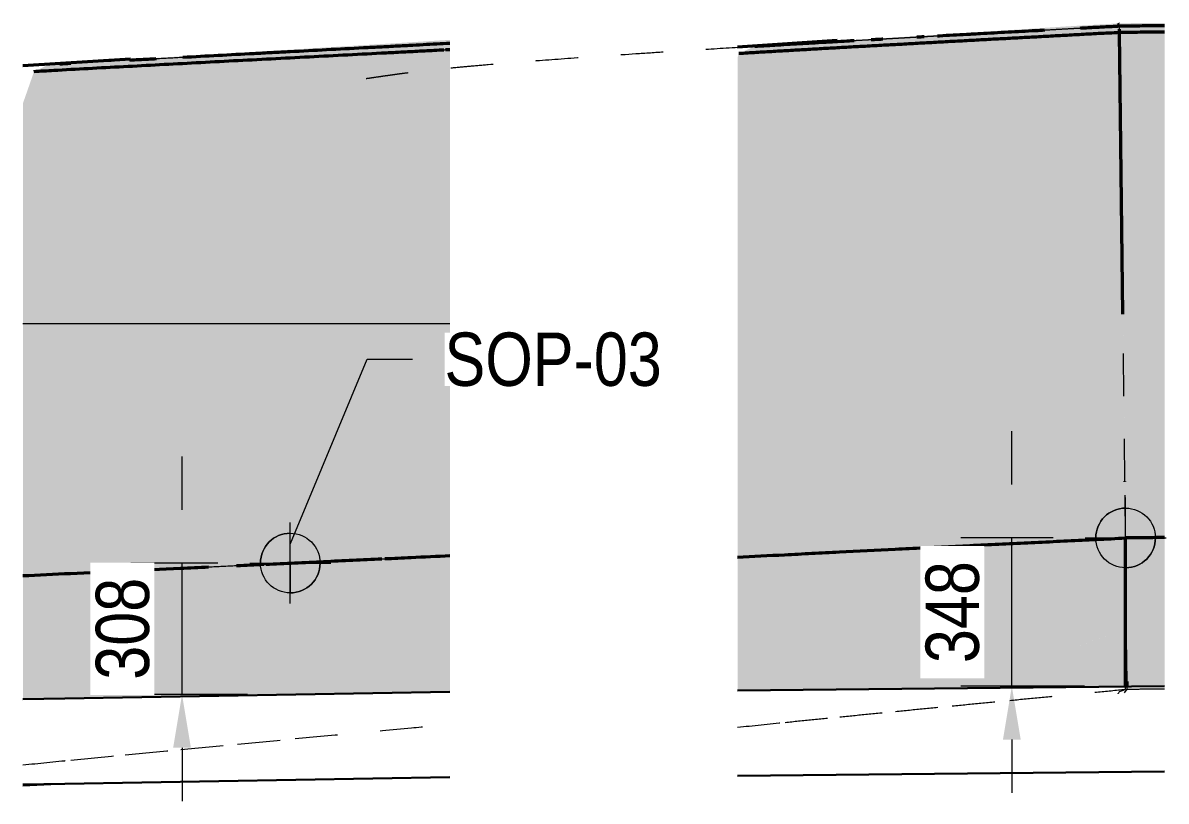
# Model space of a CAD drawing. Header units: metres. Extents: x 0 to 258, y 3 to 25.
# Drawn here: x 6.182 to 8.863, y 21.282 to 23.107 of the extents above; entities that cross this region are included whole.
import ezdxf

# ---------------------------------------------------------------- set-up
doc = ezdxf.new("R2010")
doc.units = ezdxf.units.M
doc.linetypes.add('JacobsDash', pattern=[0.0045, 0.003, -0.0015])
doc.layers.get('Defpoints').update_dxf_attribs({"color": 41})
for name, color, linetype, lineweight in [('A-ANNO-DIMS', 7, 'Continuous', 9), ('A-ANNO-NOTE', 7, 'Continuous', 9), ('A-DETL', 7, 'Continuous', 13), ('A-FLOR', 7, 'Continuous', 50), ('A-FLOR-HDLN', 7, 'JacobsDash', 18), ('G-ANNO-TEXT', 7, 'Continuous', 9)]:
    doc.layers.add(name, color=color, linetype=linetype, lineweight=lineweight)
doc.styles.add('Arial Narrow_2', font='ARIALN.TTF', dxfattribs={"height": 0.125})
doc.dimstyles.new('Dimension_Standard_O__mm_', dxfattribs={"dimscale": 0.3048, "dimtxt": 0.127929, "dimasz": 0.410105, "dimexe": 0.393701, "dimexo": 0.246063, "dimgap": 0.246063, "dimtad": 1, "dimdec": 0, "dimlfac": 1000, "dimzin": 0, "dimdsep": 46, "dimtxsty": 'Arial Narrow_2', "dimsah": 1, "dimcen": 0.09, "dimaunit": 1, "dimadec": 4, "dimazin": 0, "dimtfac": 1, "dimtdec": 4, "dimtix": 1, "dimtmove": 0, "dimatfit": 3, "dimfxl": 1, "dimtvp": 1, "dimtfill": 1, "dimtolj": 1, "dimtzin": 0, "dimlwd": 18, "dimlwe": 18, "dimarcsym": 2})

# ---------------------------------------------------------------- blocks, each defined once
blk = doc.blocks.new('CS_SYMB_SETOUT POINT - 5mm-2022283-Section 146')
at = {"layer": 'A-ANNO-NOTE'}
h = blk.add_hatch(color=256, dxfattribs=at)
edge = h.paths.add_edge_path()
edge.add_line((-389.2537, 21.9104), (-389.2537, 21.8404))
edge.add_line((-389.2537, 21.8404), (-389.3237, 21.8404))
edge.add_arc((-389.2537, 21.8404), 0.07, 90, 180, ccw=False)
h = blk.add_hatch(color=256, dxfattribs=at)
edge = h.paths.add_edge_path()
edge.add_line((-389.2537, 21.7704), (-389.2537, 21.8404))
edge.add_line((-389.2537, 21.8404), (-389.1837, 21.8404))
edge.add_arc((-389.2537, 21.8404), 0.07, 270, 360, ccw=False)
for p, q in [((-389.2537, 21.7454), (-389.2537, 21.9354)), ((-389.2537, 21.8404), (-389.2537, 21.9104)), ((-389.3487, 21.8404), (-389.1587, 21.8404)), ((-389.3237, 21.8404), (-389.2537, 21.8404)), ((-389.1837, 21.8404), (-389.2537, 21.8404)), ((-389.2537, 21.8404), (-389.2537, 21.7704))]:
    blk.add_line(p, q, dxfattribs=at)
blk.add_circle((-389.2537, 21.8404), 0.07, dxfattribs=at)
for start, end in [(90, 180), (270, 360)]:
    blk.add_arc((-389.2537, 21.8404), 0.07, start, end, dxfattribs=at)
blk = doc.blocks.new('DIMBLOCK4-Section 146')
at = {"layer": 'A-ANNO-DIMS', "color": 0, "lineweight": 18, "transparency": 16777216}
for p, q in [((6.5552, 21.9654), (6.5552, 22.0904)), ((6.639, 21.8404), (6.4352, 21.8404)), ((6.5552, 21.5324), (6.5552, 21.8404)), ((6.709, 21.5324), (6.4352, 21.5324)), ((6.5552, 21.4074), (6.5552, 21.2824))]:
    blk.add_line(p, q, dxfattribs=at)
at = {"layer": 'A-ANNO-DIMS', "color": 0, "transparency": 16777216}
for points in [[(6.5343, 21.9654), (6.576, 21.9654), (6.5552, 21.8404)], [(6.5343, 21.4074), (6.576, 21.4074), (6.5552, 21.5324)]]:
    blk.add_solid(points, dxfattribs=at)
at = {"layer": 'Defpoints', "color": 0, "transparency": 16777216}
for p in [(6.5552, 21.8404), (6.714, 21.8404), (6.784, 21.5324)]:
    blk.add_point(p, dxfattribs=at)
at = {"layer": 'A-ANNO-DIMS', "color": 0, "lineweight": 18, "transparency": 16777216, "insert": (6.4163, 21.6864), "char_height": 0.125, "width": 0.285099, "attachment_point": 5, "rotation": 90, "style": 'Arial Narrow_2', "bg_fill": 3, "box_fill_scale": 1.1, "bg_fill_color": 256, "bg_fill_true_color": 13158600, "bg_fill_transparency": 0}
blk.add_mtext('\\A1;308', dxfattribs=at)
blk = doc.blocks.new('CS_SYMB_SETOUT POINT - 5mm-2022283-Section 147')
at = {"layer": 'A-ANNO-NOTE'}
h = blk.add_hatch(color=256, dxfattribs=at)
edge = h.paths.add_edge_path()
edge.add_line((168.7697, 21.9693), (168.7697, 21.8993))
edge.add_line((168.7697, 21.8993), (168.6997, 21.8993))
edge.add_arc((168.7697, 21.8993), 0.07, 90, 180, ccw=False)
h = blk.add_hatch(color=256, dxfattribs=at)
edge = h.paths.add_edge_path()
edge.add_line((168.7697, 21.8293), (168.7697, 21.8993))
edge.add_line((168.7697, 21.8993), (168.8397, 21.8993))
edge.add_arc((168.7697, 21.8993), 0.07, 270, 360, ccw=False)
for p, q in [((168.7697, 21.8043), (168.7697, 21.9943)), ((168.7697, 21.8993), (168.7697, 21.9693)), ((168.6747, 21.8993), (168.8647, 21.8993)), ((168.6997, 21.8993), (168.7697, 21.8993)), ((168.8397, 21.8993), (168.7697, 21.8993)), ((168.7697, 21.8993), (168.7697, 21.8293))]:
    blk.add_line(p, q, dxfattribs=at)
blk.add_circle((168.7697, 21.8993), 0.07, dxfattribs=at)
for start, end in [(90, 180), (270, 360)]:
    blk.add_arc((168.7697, 21.8993), 0.07, start, end, dxfattribs=at)
blk = doc.blocks.new('DIMBLOCK5-Section 147')
at = {"layer": 'A-ANNO-DIMS', "color": 0, "lineweight": 18, "transparency": 16777216}
for p, q in [((8.5011, 22.0243), (8.5011, 22.1493)), ((8.5979, 21.8993), (8.3811, 21.8993)), ((8.5011, 21.5516), (8.5011, 21.8993)), ((8.6713, 21.5516), (8.3811, 21.5516)), ((8.5011, 21.4266), (8.5011, 21.3016))]:
    blk.add_line(p, q, dxfattribs=at)
at = {"layer": 'A-ANNO-DIMS', "color": 0, "transparency": 16777216}
for points in [[(8.4802, 22.0243), (8.5219, 22.0243), (8.5011, 21.8993)], [(8.4802, 21.4266), (8.5219, 21.4266), (8.5011, 21.5516)]]:
    blk.add_solid(points, dxfattribs=at)
at = {"layer": 'Defpoints', "color": 0, "transparency": 16777216}
for p in [(8.5011, 21.8993), (8.6729, 21.8993), (8.7463, 21.5516)]:
    blk.add_point(p, dxfattribs=at)
at = {"layer": 'A-ANNO-DIMS', "color": 0, "lineweight": 18, "transparency": 16777216, "insert": (8.3622, 21.7254), "char_height": 0.125, "width": 0.285099, "attachment_point": 5, "rotation": 90, "style": 'Arial Narrow_2', "bg_fill": 3, "box_fill_scale": 1.1, "bg_fill_color": 256, "bg_fill_true_color": 13158600, "bg_fill_transparency": 0}
blk.add_mtext('\\A1;348', dxfattribs=at)

msp = doc.modelspace()

# ---------------------------------------------------------------- hatches: boundary and pattern name
at = {"layer": 'A-FLOR', "lineweight": 5, "true_color": 0xc0c0c0}
h = msp.add_hatch(color=9, dxfattribs=at)
h.paths.add_polyline_path([(8.162, 21.8697), (8.162, 21.8697), (8.1624, 21.873)])
h.paths.add_polyline_path([(7.8579, 21.8543), (8.2942, 21.8762), (8.7679, 21.8992), (8.7535, 23.0837), (8.4211, 23.066), (8.077, 23.047), (7.861, 23.0345), (7.8579, 23.0256), (7.8579, 21.875)])
for points in [[(7.861, 23.0345), (8.1294, 23.05), (8.7535, 23.0841), (8.7531, 23.0993), (8.4837, 23.0848), (8.0746, 23.0621), (7.8987, 23.0518), (7.866, 23.037)], [(8.7531, 23.0995), (8.8592, 23.1005), (8.8592, 23.1065), (8.7503, 23.1056), (8.7512, 23.1035)], [(8.7535, 23.0839), (8.8592, 23.085), (8.8592, 23.1005), (8.7531, 23.0995), (8.7535, 23.0861)], [(8.7679, 21.8993), (8.8592, 21.9001), (8.8592, 23.0849), (8.7535, 23.0839), (8.7663, 22.0312)], [(8.7713, 21.5512), (8.8592, 21.5522), (8.8592, 21.9001), (8.7679, 21.8993), (8.7712, 21.5624)]]:
    msp.add_hatch(color=9, dxfattribs=at).paths.add_polyline_path(points)
h = msp.add_hatch(color=9, dxfattribs=at)
h.paths.add_polyline_path([(8.676, 23.101), (8.6724, 23.1009), (8.6715, 23.1008)])
h.paths.add_polyline_path([(7.9155, 23.0528), (7.9572, 23.0553), (8.24, 23.0713), (8.5777, 23.0899), (8.7529, 23.0997), (8.7503, 23.1052), (8.6391, 23.0988), (8.2297, 23.0724), (8.2287, 23.0725), (7.918, 23.053)])
h = msp.add_hatch(color=9, dxfattribs=at)
h.paths.add_polyline_path([(8.7679, 21.5512), (8.7713, 21.5512), (8.7679, 21.875), (8.7679, 21.5624)])
h.paths.add_polyline_path([(8.7583, 22.6889), (8.7583, 22.689), (8.7575, 22.7571)])
h.paths.add_polyline_path([(8.7535, 23.0837), (8.753, 23.0996), (8.7531, 23.0993), (8.7535, 23.0838)])
at = {"layer": 'A-FLOR', "true_color": 0xc0c0c0}
h = msp.add_hatch(color=9, dxfattribs=at)
edge = h.paths.add_edge_path()
edge.add_line((6.2082, 22.9921), (6.5576, 23.011))
edge.add_line((6.5576, 23.011), (7.1835, 23.0436))
edge.add_line((7.1835, 23.0436), (7.1835, 23.0592))
edge.add_line((7.1835, 23.0592), (6.2419, 23.0084))
edge.add_line((6.2419, 23.0084), (6.221, 22.9984))
edge.add_line((6.221, 22.9984), (6.2107, 22.9935))
edge.add_line((6.2107, 22.9935), (6.2097, 22.9929))
for points in [[(6.2435, 23.0091), (6.6515, 23.0312), (7.1835, 23.0598), (7.1835, 23.0667), (6.8978, 23.0492), (6.8329, 23.0452), (6.7201, 23.0383), (6.2745, 23.0109), (6.2436, 23.0091)], [(6.1821, 21.5213), (7.1835, 21.5387), (7.1835, 21.8579), (6.1821, 21.8109), (6.1821, 21.5231)]]:
    msp.add_hatch(color=9, dxfattribs=at).paths.add_polyline_path(points)
h = msp.add_hatch(color=9, dxfattribs=at)
h.paths.add_polyline_path([(6.1821, 21.8109), (6.7057, 21.8356), (7.1835, 21.8579), (7.1835, 23.0436), (6.2081, 22.9921), (6.1928, 22.9483), (6.1821, 22.9179), (6.1821, 21.8133)])
h.paths.add_polyline_path([(6.7519, 21.8378), (6.7519, 21.8378), (6.7523, 21.8395)])
at = {"layer": 'A-FLOR', "lineweight": 5, "true_color": 0xc0c0c0}
h = msp.add_hatch(color=9, dxfattribs=at)
h.paths.add_polyline_path([(7.8579, 21.5416), (8.7679, 21.5512), (8.7679, 21.8992), (7.9683, 21.86), (7.8579, 21.8543), (7.8579, 21.5583)])
h.paths.add_polyline_path([(8.647, 21.6419), (8.7679, 21.6864), (8.7679, 21.6864), (8.6844, 21.6557)])

# ---------------------------------------------------------------- linework, layer by layer
at = {"layer": 'A-DETL', "lineweight": 18}
msp.add_line((6.1821, 22.4017), (7.1835, 22.4017), dxfattribs=at)
at = {"layer": 'A-FLOR'}
for p, q in [((8.751, 23.1042), (8.7503, 23.1056)), ((8.7535, 23.0839), (8.7533, 23.0919)), ((8.7615, 22.4238), (8.7535, 23.0837)), ((8.0912, 23.0649), (7.8579, 23.0496)), ((6.4343, 23.0214), (6.1821, 23.0058)), ((8.7663, 22.0308), (8.7663, 22.0312)), ((8.7713, 21.5512), (8.7712, 21.5624))]:
    msp.add_line(p, q, dxfattribs=at)
at = {"layer": 'A-FLOR', "lineweight": 35}
for p, q in [((7.1835, 21.5387), (6.2801, 21.5231)), ((8.8592, 21.5522), (7.8579, 21.5416)), ((6.2801, 21.5231), (6.1821, 21.5213)), ((7.8579, 21.3416), (8.8592, 21.3522)), ((6.1821, 21.3213), (6.2801, 21.3231)), ((6.2801, 21.3231), (7.1835, 21.3387))]:
    msp.add_line(p, q, dxfattribs=at)
at = {"layer": 'A-FLOR', "lineweight": 18}
msp.add_line((6.1821, 21.3185), (6.2801, 21.3231), dxfattribs=at)
at = {"layer": 'A-FLOR', "flags": 128}
msp.add_lwpolyline([(8.7679, 21.5512), (8.7679, 21.6155), (8.7679, 21.6864), (8.7679, 21.7573), (8.7679, 21.8283), (8.7679, 21.8992)], dxfattribs=at)
at = {"layer": 'A-FLOR'}
for points, knots in [([(8.4058, 23.0806), (8.413, 23.081), (8.4309, 23.0819), (8.4597, 23.0835), (8.4813, 23.0847), (8.4921, 23.0852)], [0.85714286, 0.85714286, 0.85714286, 0.85714286, 0.86607143, 0.87946429, 0.89285714, 0.89285714, 0.89285714, 0.89285714]), ([(8.4921, 23.0852), (8.5029, 23.0858), (8.5244, 23.087), (8.5529, 23.0885), (8.5707, 23.0895), (8.5777, 23.0899)], [0.89285714, 0.89285714, 0.89285714, 0.89285714, 0.90625, 0.91964286, 0.92856892, 0.92856892, 0.92856892, 0.92856892]), ([(8.7535, 23.0837), (8.7368, 23.0829), (8.7123, 23.0817), (8.6812, 23.08), (8.6662, 23.0792), (8.6587, 23.0788)], [0, 0, 0, 0, 0.01851852, 0.02777778, 0.03703704, 0.03703704, 0.03703704, 0.03703704]), ([(8.6622, 23.0945), (8.6639, 23.0946), (8.6711, 23.095), (8.6892, 23.096), (8.7175, 23.0975), (8.7412, 23.0987), (8.7533, 23.0993)], [0.96428875, 0.96428875, 0.96428875, 0.96428875, 0.96651786, 0.97321429, 0.98660714, 1, 1, 1, 1]), ([(8.7753, 23.0997), (8.777, 23.0997), (8.7879, 23.0998), (8.8028, 23.1), (8.8157, 23.1001), (8.8196, 23.1001)], [-0.999206979, -0.999206979, -0.999206979, -0.999206979, -0.999023438, -0.998046875, -0.997621219, -0.997621219, -0.997621219, -0.997621219]), ([(8.8207, 23.0846), (8.8167, 23.0845), (8.8037, 23.0844), (8.7887, 23.0843), (8.7777, 23.0841), (8.776, 23.0841)], [0.997620936, 0.997620936, 0.997620936, 0.997620936, 0.998046875, 0.999023438, 0.999206824, 0.999206824, 0.999206824, 0.999206824]), ([(8.8196, 23.1001), (8.8201, 23.1001), (8.8229, 23.1001), (8.8279, 23.1002), (8.8345, 23.1003), (8.839, 23.1003), (8.8412, 23.1003)], [-0.9976209358, -0.9976209358, -0.9976209358, -0.9976209358, -0.9975585938, -0.9973144531, -0.9970703125, -0.9968280828, -0.9968280828, -0.9968280828, -0.9968280828]), ([(8.8426, 23.0848), (8.8403, 23.0848), (8.8358, 23.0847), (8.8291, 23.0847), (8.8241, 23.0846), (8.8212, 23.0846), (8.8207, 23.0846)], [0.9968279144, 0.9968279144, 0.9968279144, 0.9968279144, 0.9970703125, 0.9973144531, 0.9975585938, 0.9976208046, 0.9976208046, 0.9976208046, 0.9976208046]), ([(8.8412, 23.1003), (8.8435, 23.1004), (8.8494, 23.1004), (8.8554, 23.1005), (8.8591, 23.1005)], [-0.9968279144, -0.9968279144, -0.9968279144, -0.9968279144, -0.9965820312, -0.9961949985, -0.9961949985, -0.9961949985, -0.9961949985]), ([(8.8591, 23.0849), (8.8559, 23.0849), (8.8503, 23.0849), (8.8449, 23.0848), (8.8426, 23.0848)], [0.9962477123, 0.9962477123, 0.9962477123, 0.9962477123, 0.9965820312, 0.9968278813, 0.9968278813, 0.9968278813, 0.9968278813]), ([(7.0666, 23.053), (7.0738, 23.0534), (7.1025, 23.0549), (7.1415, 23.057), (7.1731, 23.0587), (7.1835, 23.0592)], [0.64285714, 0.64285714, 0.64285714, 0.64285714, 0.65178571, 0.67857143, 0.69156844, 0.69156844, 0.69156844, 0.69156844]), ([(7.9186, 23.053), (7.9249, 23.0534), (7.9505, 23.0549), (7.9764, 23.0564), (7.9959, 23.0575)], [0.64286058, 0.64286058, 0.64286058, 0.64286058, 0.65178571, 0.67857143, 0.67857143, 0.67857143, 0.67857143]), ([(7.9959, 23.0575), (8.0057, 23.0581), (8.0252, 23.0593), (8.0514, 23.0608), (8.068, 23.0617), (8.0747, 23.0621)], [0.67857143, 0.67857143, 0.67857143, 0.67857143, 0.69196429, 0.70535714, 0.71428565, 0.71428565, 0.71428565, 0.71428565]), ([(8.0747, 23.0621), (8.078, 23.0623), (8.0915, 23.0631), (8.1103, 23.0641), (8.126, 23.065), (8.1314, 23.0653)], [0.71428571, 0.71428571, 0.71428571, 0.71428571, 0.71875, 0.73214286, 0.73913139, 0.73913139, 0.73913139, 0.73913139]), ([(8.171, 23.0675), (8.1733, 23.0676), (8.1809, 23.068), (8.1902, 23.0685), (8.1972, 23.0689), (8.1989, 23.069)], [0.75599996, 0.75599996, 0.75599996, 0.75599996, 0.75892857, 0.765625, 0.76785755, 0.76785755, 0.76785755, 0.76785755]), ([(8.3019, 23.0595), (8.2947, 23.0591), (8.2804, 23.0583), (8.2524, 23.0567), (8.2311, 23.0555), (8.2168, 23.0548)], [0.18518519, 0.18518519, 0.18518519, 0.18518519, 0.19444444, 0.2037037, 0.22222222, 0.22222222, 0.22222222, 0.22222222]), ([(8.2782, 23.0735), (8.2805, 23.0736), (8.2863, 23.074), (8.2922, 23.0743), (8.2956, 23.0745)], [0.802651437, 0.802651437, 0.802651437, 0.802651437, 0.805803571, 0.81035667, 0.81035667, 0.81035667, 0.81035667]), ([(8.3271, 23.0763), (8.3286, 23.0764), (8.3405, 23.077), (8.363, 23.0783), (8.388, 23.0796), (8.4022, 23.0804), (8.4058, 23.0806)], [0.82401303, 0.82401303, 0.82401303, 0.82401303, 0.82589286, 0.83928571, 0.85267857, 0.85714076, 0.85714076, 0.85714076, 0.85714076]), ([(8.6587, 23.0788), (8.6513, 23.0784), (8.6365, 23.0776), (8.6071, 23.076), (8.585, 23.0748), (8.5701, 23.074)], [0.03703704, 0.03703704, 0.03703704, 0.03703704, 0.0462963, 0.05555556, 0.07407407, 0.07407407, 0.07407407, 0.07407407]), ([(6.7661, 23.0373), (6.7803, 23.038), (6.8228, 23.0402), (6.8657, 23.0425), (6.8943, 23.044)], [0.51792101, 0.51792101, 0.51792101, 0.51792101, 0.53571429, 0.57142857, 0.57142857, 0.57142857, 0.57142857]), ([(6.9804, 23.0485), (6.9948, 23.0492), (7.0235, 23.0507), (7.0522, 23.0522), (7.0666, 23.053)], [0.60714575, 0.60714575, 0.60714575, 0.60714575, 0.625, 0.64285618, 0.64285618, 0.64285618, 0.64285618]), ([(8.1294, 23.05), (8.1222, 23.0496), (8.1078, 23.0488), (8.0793, 23.0472), (8.0444, 23.0452), (8.0032, 23.0428), (7.976, 23.0413), (7.9624, 23.0405)], [0.25925926, 0.25925926, 0.25925926, 0.25925926, 0.26851852, 0.27777778, 0.2962963, 0.31481481, 0.33333333, 0.33333333, 0.33333333, 0.33333333]), ([(8.0966, 21.8665), (8.1398, 21.8686), (8.2052, 21.8719), (8.2939, 21.8762), (8.3385, 21.8784), (8.3609, 21.8795)], [0.75, 0.75, 0.75, 0.75, 0.8, 0.825, 0.85, 0.85, 0.85, 0.85]), ([(8.8181, 21.8997), (8.8162, 21.8997), (8.8079, 21.8996), (8.7995, 21.8996), (8.793, 21.8995)], [0.9984129491, 0.9984129491, 0.9984129491, 0.9984129491, 0.9985891431, 0.9992063088, 0.9992063088, 0.9992063088, 0.9992063088]), ([(8.8592, 21.9001), (8.8585, 21.9001), (8.8532, 21.9001), (8.8478, 21.9), (8.8432, 21.9)], [0.9971103474, 0.9971103474, 0.9971103474, 0.9971103474, 0.9971782862, 0.9976189665, 0.9976189665, 0.9976189665, 0.9976189665])]:
    msp.add_open_spline(points, degree=3, knots=knots, dxfattribs=at)
for points in [[(8.7531, 23.0995), (8.7605, 23.0995), (8.7679, 23.0996), (8.7753, 23.0997)], [(8.7759, 23.0841), (8.7685, 23.0841), (8.761, 23.084), (8.7535, 23.0839)], [(8.3901, 23.0643), (8.3752, 23.0635), (8.3454, 23.0619), (8.3163, 23.0603), (8.3019, 23.0595)], [(8.4803, 23.0692), (8.4652, 23.0684), (8.435, 23.0667), (8.405, 23.0651), (8.3901, 23.0643)], [(8.5701, 23.074), (8.5553, 23.0732), (8.5254, 23.0716), (8.4953, 23.07), (8.4803, 23.0692)], [(6.5571, 23.0262), (6.5845, 23.0277), (6.612, 23.0291), (6.6398, 23.0306)], [(6.6398, 23.0306), (6.6675, 23.0321), (6.6955, 23.0335), (6.7236, 23.035)], [(6.7236, 23.035), (6.7377, 23.0358), (6.7518, 23.0365), (6.766, 23.0373)], [(6.9438, 23.0311), (6.9137, 23.0295), (6.8837, 23.028), (6.8538, 23.0264)], [(6.8943, 23.044), (6.923, 23.0455), (6.9517, 23.047), (6.9804, 23.0485)], [(7.0341, 23.0358), (7.004, 23.0342), (6.9739, 23.0326), (6.9438, 23.0311)], [(7.1242, 23.0405), (7.1093, 23.0397), (7.0792, 23.0381), (7.0491, 23.0365), (7.0341, 23.0358)], [(7.1691, 23.0428), (7.1542, 23.042), (7.1392, 23.0413), (7.1242, 23.0405)], [(7.1835, 23.0436), (7.1801, 23.0434), (7.1766, 23.0432), (7.1731, 23.043)], [(7.8819, 23.0358), (7.8749, 23.0353), (7.8678, 23.0349), (7.8609, 23.0345)], [(7.9624, 23.0405), (7.9489, 23.0397), (7.9219, 23.0381), (7.8952, 23.0365), (7.8819, 23.0358)], [(7.8985, 23.0518), (7.9052, 23.0522), (7.9118, 23.0526), (7.9185, 23.053)], [(8.2168, 23.0548), (8.2097, 23.0544), (8.1953, 23.0536), (8.1733, 23.0524), (8.1512, 23.0512), (8.1367, 23.0504), (8.1294, 23.05)], [(6.269, 23.0106), (6.2773, 23.011), (6.2857, 23.0115), (6.2941, 23.012)], [(6.4181, 23.0035), (6.3902, 23.0021), (6.3625, 23.0006), (6.3352, 22.9991)], [(6.5027, 23.0081), (6.4743, 23.0065), (6.446, 23.005), (6.4181, 23.0035)], [(6.4323, 23.0195), (6.4467, 23.0203), (6.4611, 23.0211), (6.4756, 23.0218)], [(6.4756, 23.0218), (6.4821, 23.0222), (6.4885, 23.0225), (6.4949, 23.0229)], [(6.6758, 23.0172), (6.6465, 23.0156), (6.5884, 23.0126), (6.5311, 23.0096), (6.5027, 23.0081)], [(6.7642, 23.0218), (6.7346, 23.0202), (6.7051, 23.0187), (6.6758, 23.0172)], [(6.8538, 23.0264), (6.8238, 23.0249), (6.7939, 23.0233), (6.7642, 23.0218)], [(6.2542, 22.9947), (6.2386, 22.9938), (6.2231, 22.9929), (6.2078, 22.9921)], [(6.3352, 22.9991), (6.3078, 22.9976), (6.2808, 22.9961), (6.2542, 22.9947)], [(8.3609, 21.8795), (8.3833, 21.8806), (8.4282, 21.8828), (8.4733, 21.885), (8.4958, 21.8861)], [(8.4958, 21.8861), (8.541, 21.8882), (8.5863, 21.8904), (8.6317, 21.8926)], [(8.6317, 21.8926), (8.6543, 21.8937), (8.6997, 21.8959), (8.7451, 21.8981), (8.7679, 21.8992)], [(8.793, 21.8995), (8.7846, 21.8994), (8.7763, 21.8993), (8.7679, 21.8993)], [(8.8432, 21.9), (8.8348, 21.8999), (8.8265, 21.8998), (8.8181, 21.8997)], [(6.9555, 21.8472), (6.9783, 21.8483), (7.001, 21.8494), (7.0239, 21.8504)], [(7.0309, 21.8507), (7.0514, 21.8517), (7.0718, 21.8526), (7.0923, 21.8536)], [(7.0923, 21.8536), (7.1227, 21.855), (7.1531, 21.8564), (7.1835, 21.8579)], [(7.8577, 21.8543), (7.894, 21.8562), (7.9309, 21.8581), (7.9683, 21.86)], [(7.9683, 21.86), (7.9894, 21.8611), (8.032, 21.8632), (8.075, 21.8654), (8.0966, 21.8665)], [(6.2933, 21.8163), (6.3352, 21.8183), (6.4202, 21.8223), (6.5073, 21.8264), (6.5513, 21.8284)], [(6.5513, 21.8284), (6.5732, 21.8295), (6.5953, 21.8305), (6.6175, 21.8315)], [(6.6828, 21.8346), (6.6833, 21.8346), (6.6838, 21.8346), (6.6844, 21.8346)], [(6.6844, 21.8346), (6.7054, 21.8356), (6.7266, 21.8366), (6.7478, 21.8376)], [(6.7517, 21.8377), (6.7742, 21.8388), (6.7967, 21.8398), (6.8193, 21.8409)], [(6.8193, 21.8409), (6.8645, 21.843), (6.91, 21.8451), (6.9555, 21.8472)], [(6.182, 21.8109), (6.2185, 21.8127), (6.2557, 21.8145), (6.2933, 21.8163)]]:
    msp.add_open_spline(points, degree=3, dxfattribs=at)
at = {"layer": 'A-FLOR-HDLN'}
for p, q in [((8.7531, 23.0995), (8.751, 23.1042)), ((8.7533, 23.092), (8.7531, 23.0995)), ((8.7535, 23.0838), (8.7535, 23.0839)), ((8.7663, 22.0313), (8.7615, 22.4238)), ((8.7679, 21.8993), (8.7663, 22.0308)), ((8.7679, 21.8992), (8.7663, 22.0308)), ((8.7712, 21.5625), (8.7679, 21.8941)), ((8.7656, 21.5365), (8.7713, 21.5449)), ((8.7679, 21.5445), (8.7679, 21.5511)), ((8.7713, 21.5449), (8.7713, 21.5512))]:
    msp.add_line(p, q, dxfattribs=at)
at = {"layer": 'A-FLOR-HDLN', "flags": 128}
for points in [[(8.7513, 23.1034), (8.7511, 23.1038), (8.7504, 23.1053)], [(8.7533, 23.0993), (8.7522, 23.1015), (8.7514, 23.1032)], [(8.7535, 23.0877), (8.7534, 23.0915), (8.7533, 23.0993)], [(8.7504, 21.5342), (8.7506, 21.5346), (8.7516, 21.536), (8.7526, 21.5375), (8.7535, 21.539)], [(8.7535, 21.539), (8.7583, 21.5408), (8.7631, 21.5427), (8.7679, 21.5445)]]:
    msp.add_lwpolyline(points, dxfattribs=at)
at = {"layer": 'A-FLOR-HDLN'}
for points, knots in [([(6.9868, 22.9762), (6.9914, 22.9768), (7.0005, 22.9782), (7.0143, 22.9802), (7.0281, 22.9822), (7.0396, 22.9838), (7.049, 22.9852), (7.0562, 22.9862), (7.0636, 22.9872), (7.0738, 22.9885), (7.0872, 22.9902), (7.1212, 22.9943), (7.1662, 22.9991), (7.2249, 23.0047), (7.2887, 23.0104), (7.3773, 23.0175), (7.496, 23.0262), (7.6043, 23.0335), (7.6968, 23.0395), (7.7805, 23.0447), (7.8611, 23.0496), (7.9376, 23.0541), (7.9861, 23.057), (8.0252, 23.0593), (8.0547, 23.061), (8.0847, 23.0627), (8.1152, 23.0644), (8.1411, 23.0659), (8.1621, 23.067), (8.1779, 23.0679), (8.1937, 23.0687), (8.2093, 23.0696), (8.2247, 23.0705), (8.24, 23.0713), (8.2552, 23.0722), (8.2702, 23.0731), (8.2853, 23.0739), (8.3056, 23.0751), (8.3314, 23.0765), (8.363, 23.0783), (8.3951, 23.08), (8.4273, 23.0817), (8.4597, 23.0835), (8.4921, 23.0852), (8.5244, 23.087), (8.5565, 23.0887), (8.5884, 23.0905), (8.6147, 23.0919), (8.6357, 23.0931), (8.6515, 23.094), (8.6674, 23.0948), (8.6892, 23.096), (8.7175, 23.0975), (8.7412, 23.0987), (8.7533, 23.0993)], [0, 0, 0, 0, 0.017857, 0.035714, 0.053571, 0.071429, 0.080357, 0.089286, 0.098214, 0.107143, 0.125, 0.142857, 0.214286, 0.25, 0.285714, 0.357143, 0.428571, 0.5, 0.535714, 0.571429, 0.625, 0.651786, 0.678571, 0.691964, 0.705357, 0.71875, 0.732143, 0.745536, 0.752232, 0.758929, 0.765625, 0.772321, 0.779018, 0.785714, 0.792411, 0.799107, 0.805804, 0.8125, 0.825893, 0.839286, 0.852679, 0.866071, 0.879464, 0.892857, 0.90625, 0.919643, 0.933036, 0.946429, 0.953125, 0.959821, 0.966518, 0.973214, 0.986607, 1, 1, 1, 1]), ([(8.5777, 23.0899), (8.5813, 23.0901), (8.5954, 23.0909), (8.6147, 23.0919), (8.6357, 23.0931), (8.6498, 23.0939), (8.6586, 23.0944), (8.6622, 23.0945)], [0.92857143, 0.92857143, 0.92857143, 0.92857143, 0.93303571, 0.94642857, 0.953125, 0.95982143, 0.96428571, 0.96428571, 0.96428571, 0.96428571]), ([(8.1315, 23.0653), (8.1364, 23.0656), (8.1466, 23.0662), (8.1598, 23.0669), (8.168, 23.0673), (8.1709, 23.0675)], [0.73915165, 0.73915165, 0.73915165, 0.73915165, 0.74553571, 0.75223214, 0.75597966, 0.75597966, 0.75597966, 0.75597966]), ([(8.199, 23.069), (8.2024, 23.0692), (8.211, 23.0697), (8.2247, 23.0705), (8.24, 23.0713), (8.2552, 23.0722), (8.2678, 23.0729), (8.2755, 23.0734), (8.2781, 23.0735)], [0.76787785, 0.76787785, 0.76787785, 0.76787785, 0.77232143, 0.77901786, 0.78571429, 0.79241071, 0.79910714, 0.80263032, 0.80263032, 0.80263032, 0.80263032]), ([(8.2957, 23.0745), (8.2973, 23.0746), (8.3057, 23.0751), (8.3142, 23.0756), (8.3211, 23.0759)], [0.81037778, 0.81037778, 0.81037778, 0.81037778, 0.8125, 0.82142757, 0.82142757, 0.82142757, 0.82142757]), ([(6.2941, 23.012), (6.3274, 23.0138), (6.3733, 23.0163), (6.4199, 23.0188), (6.4323, 23.0195)], [0.31091704, 0.31091704, 0.31091704, 0.31091704, 0.35714286, 0.37360575, 0.37360575, 0.37360575, 0.37360575]), ([(8.7713, 21.5449), (8.784, 21.545), (8.8093, 21.5453), (8.8386, 21.5456), (8.8552, 21.5458), (8.8592, 21.5458)], [-1, -1, -1, -1, -0.998076923, -0.996153846, -0.995547105, -0.995547105, -0.995547105, -0.995547105]), ([(6.8205, 21.4288), (6.8657, 21.433), (6.9565, 21.4414), (7.0778, 21.4528), (7.1535, 21.4598), (7.1835, 21.4627)], [0.55, 0.55, 0.55, 0.55, 0.6, 0.65, 0.6829928, 0.6829928, 0.6829928, 0.6829928])]:
    msp.add_open_spline(points, degree=3, knots=knots, dxfattribs=at)
for points in [[(8.3211, 23.0759), (8.3231, 23.076), (8.3251, 23.0762), (8.3271, 23.0763)], [(7.1731, 23.043), (7.1717, 23.043), (7.1704, 23.0429), (7.1691, 23.0428)], [(6.2435, 23.0091), (6.2519, 23.0096), (6.2604, 23.0101), (6.269, 23.0106)], [(6.495, 23.0229), (6.5156, 23.024), (6.5363, 23.0251), (6.5571, 23.0262)], [(7.0239, 21.8504), (7.0262, 21.8505), (7.0285, 21.8506), (7.0309, 21.8507)], [(6.6176, 21.8315), (6.6392, 21.8326), (6.661, 21.8336), (6.6827, 21.8346)], [(6.7478, 21.8376), (6.7491, 21.8376), (6.7504, 21.8377), (6.7516, 21.8377)], [(8.4963, 21.5186), (8.5188, 21.5207), (8.564, 21.5251), (8.6319, 21.5315), (8.6998, 21.538), (8.7451, 21.5424), (8.7679, 21.5445)], [(8.2282, 21.4927), (8.2503, 21.4949), (8.2945, 21.4992), (8.3392, 21.5035), (8.3615, 21.5057)], [(8.3615, 21.5057), (8.3839, 21.5078), (8.4287, 21.5121), (8.4737, 21.5164), (8.4963, 21.5186)], [(7.9693, 21.467), (7.9904, 21.4692), (8.0329, 21.4734), (8.0759, 21.4777), (8.0975, 21.4799)], [(8.0975, 21.4799), (8.1191, 21.482), (8.1624, 21.4863), (8.2062, 21.4906), (8.2282, 21.4927)], [(7.8577, 21.4556), (7.8944, 21.4594), (7.9316, 21.4632), (7.9693, 21.467)], [(6.6856, 21.4161), (6.7303, 21.4203), (6.7753, 21.4245), (6.8205, 21.4288)], [(6.422, 21.391), (6.465, 21.3952), (6.5086, 21.3993), (6.5525, 21.4035)], [(6.5525, 21.4035), (6.5965, 21.4077), (6.6409, 21.4119), (6.6856, 21.4161)], [(6.182, 21.3673), (6.219, 21.3711), (6.2565, 21.3748), (6.2946, 21.3786)], [(6.2946, 21.3786), (6.3365, 21.3827), (6.379, 21.3869), (6.422, 21.391)]]:
    msp.add_open_spline(points, degree=3, dxfattribs=at)
at = {"layer": 'G-ANNO-TEXT'}
for p, q in [((6.8098, 21.886), (6.9894, 22.3182)), ((6.9894, 22.3182), (7.0958, 22.3182))]:
    msp.add_line(p, q, dxfattribs=at)

# ---------------------------------------------------------------- block references
at = {"layer": 'A-ANNO-NOTE'}
for name, p in [('CS_SYMB_SETOUT POINT - 5mm-2022283-Section 147', (-160.0018, 0)), ('CS_SYMB_SETOUT POINT - 5mm-2022283-Section 146', (396.0627, 0))]:
    msp.add_blockref(name, p, dxfattribs=at)

# ---------------------------------------------------------------- next in the draw order: texts
at = {"layer": 'G-ANNO-TEXT', "insert": (7.1708, 22.3807), "char_height": 0.125, "attachment_point": 1, "style": 'Arial Narrow_2', "bg_fill": 3, "box_fill_scale": 1, "bg_fill_color": 256, "bg_fill_true_color": 13158600, "bg_fill_transparency": 0}
msp.add_mtext('SOP-03', dxfattribs=at)

# ---------------------------------------------------------------- next in the draw order: dimensions: what is measured, and where the dimension line sits
at = {"layer": 'A-ANNO-DIMS', "lineweight": 18}
for base, p1, p2, override, picture, middle in [((8.5011, 21.8993), (8.7463, 21.5516), (8.6729, 21.8993), {"dimpost": '<>', "dimfxl": 0.355287}, 'DIMBLOCK5-Section 147', (8.3622, 21.7254)), ((6.5552, 21.8404), (6.784, 21.5324), (6.714, 21.8404), {"dimpost": '<>', "dimfxl": 0.315863}, 'DIMBLOCK4-Section 146', (6.4163, 21.6864))]:
    dim = msp.add_linear_dim(base=base, p1=p1, p2=p2, angle=90, dimstyle='Dimension_Standard_O__mm_', override=override, dxfattribs=at)
    dim.commit()
    dim.dimension.update_dxf_attribs({"geometry": picture, "text_midpoint": middle})

doc.saveas('drawing.dxf')
